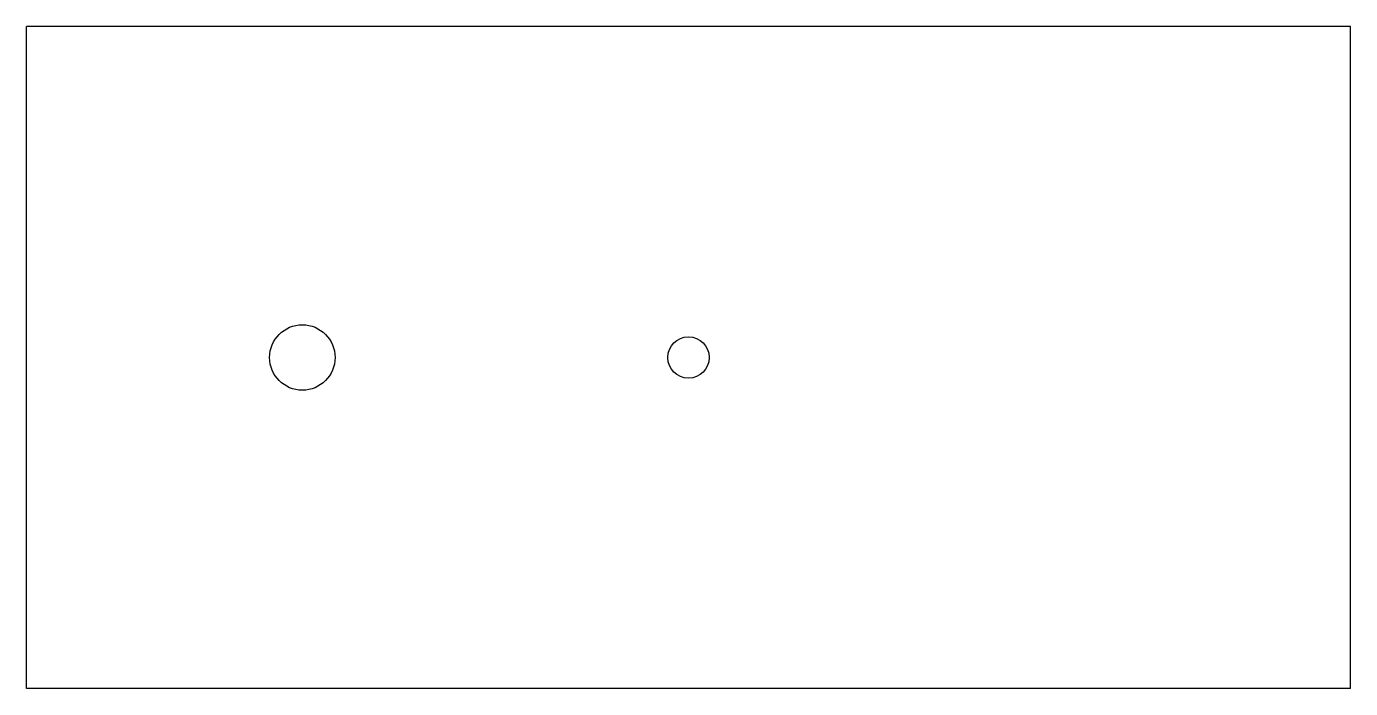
# Model space of a CAD drawing. Extents: x -3 to 3, y -1.5 to 1.5.
import ezdxf

# ---------------------------------------------------------------- set-up
doc = ezdxf.new("R2010")
doc.units = 0
doc.header["$MEASUREMENT"] = 0
doc.layers.add('MODELSKETCH_VISIBLE', color=7, linetype='CONTINUOUS')

msp = doc.modelspace()

# ---------------------------------------------------------------- linework, layer by layer
at = {"layer": 'MODELSKETCH_VISIBLE'}
for p, q in [((-3, -1.5), (-3, 1.5)), ((3, 1.5), (-3, 1.5)), ((3, -1.5), (3, 1.5)), ((3, -1.5), (-3, -1.5))]:
    msp.add_line(p, q, dxfattribs=at)
for centre, radius in [((-1.75, 0), 0.1484), ((0, 0), 0.0938)]:
    msp.add_circle(centre, radius, dxfattribs=at)

doc.saveas('drawing.dxf')
